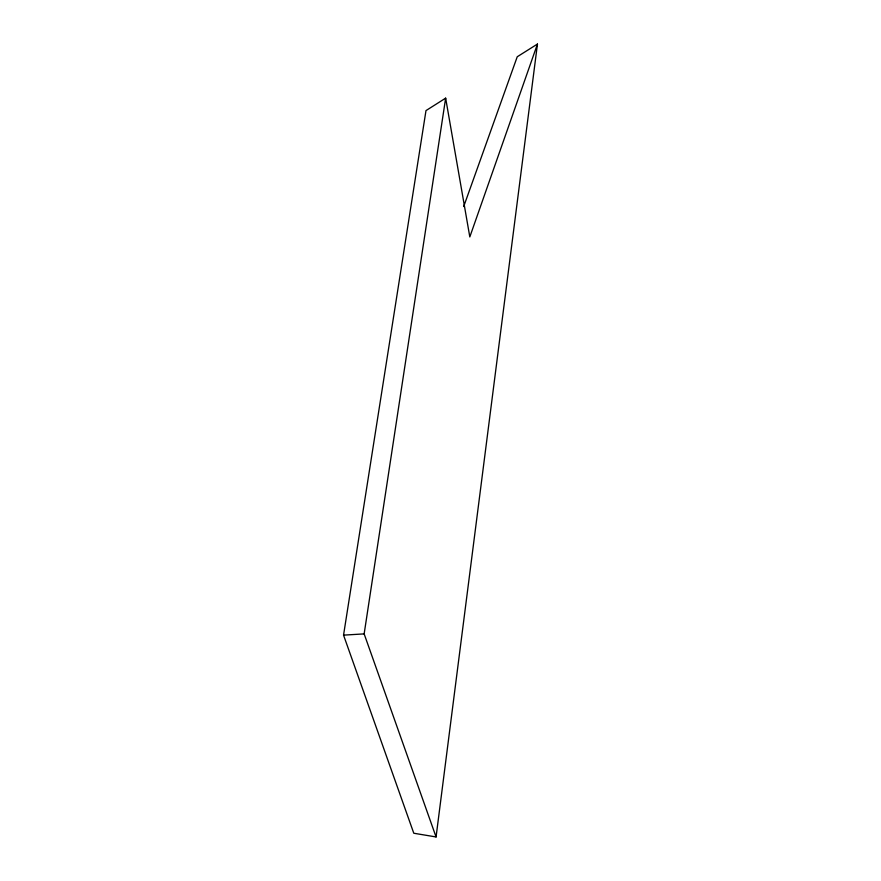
<?xml version="1.0" encoding="UTF-8"?>
<svg xmlns="http://www.w3.org/2000/svg" width="881" height="881" viewBox="0 0 881 881"><rect width="100%" height="100%" fill="white"/><g stroke="black" fill="none" stroke-linecap="round" stroke-linejoin="round"><path stroke-width="1.32" d="M537.454 44.05L469.815 236.934L445.654 98.143L425.986 110.599L343.546 635.135L413.784 833.239L436.073 836.95L537.454 44.05L517.235 56.769L463.703 206.539M436.073 836.95L364.15 633.891L445.654 98.143M343.546 635.135L364.15 633.891"/></g></svg>
